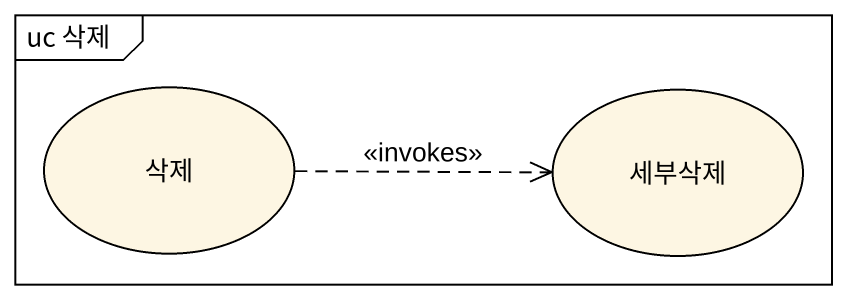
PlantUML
@startuml
mainframe uc 삭제
usecase 삭제
usecase 세부삭제
삭제 .right.> 세부삭제 : <<invokes>>
@enduml
